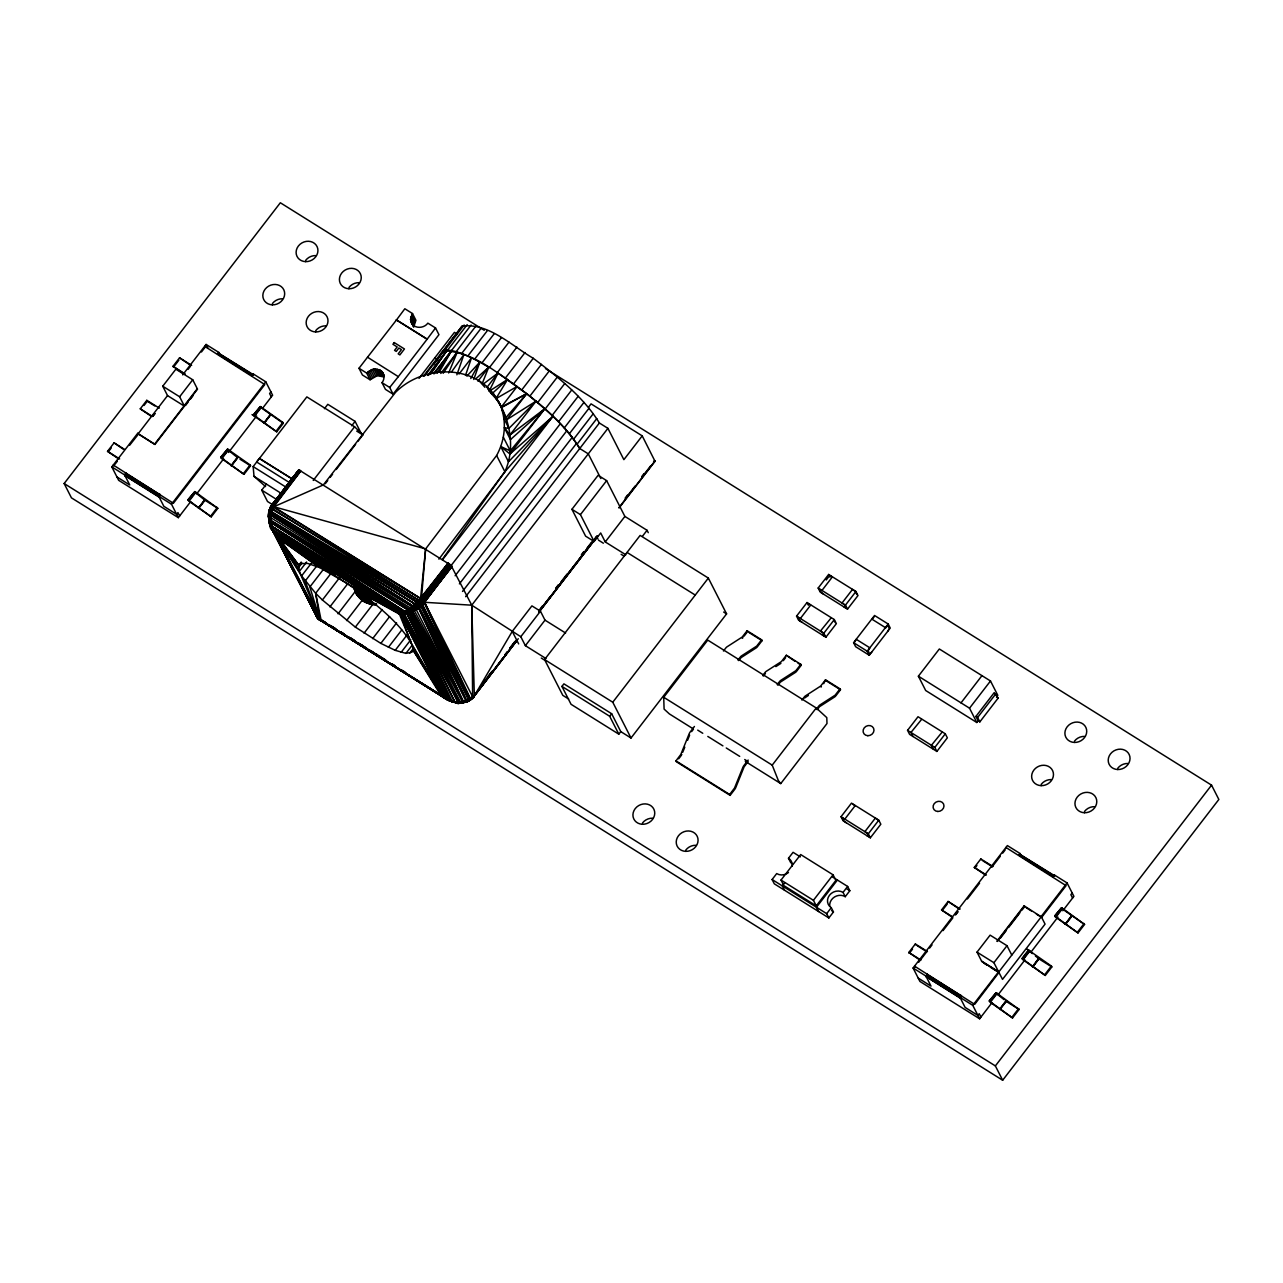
<?xml version="1.0" encoding="UTF-8"?>
<svg xmlns="http://www.w3.org/2000/svg" width="1283" height="1283" viewBox="0 0 1283 1283"><rect width="100%" height="100%" fill="white"/><g stroke="black" fill="none" stroke-linecap="round" stroke-linejoin="round"><path stroke-width="1.5" d="M270.809 526.832L269.911 524.442L273.279 531.675L301.601 575.891L315.65 593.291L321.119 620.138L317.847 618.326L273.151 531.451C268.307 523.432 266.495 512.494 272.381 504.508L298.747 470.091L272.349 504.347C267.506 510.602 267.906 519.551 270.809 526.832C267.73 519.631 267.489 510.634 272.413 504.187C264.426 514.948 270.136 529.462 278.619 538.074L360.507 592.554L399.446 614.22L412.757 646.921L413.03 650.048L440.486 694.777C449.226 703.052 466.274 706.821 474.357 695.755L471.743 605.191L450.974 565.29L299.356 470.171L272.413 504.187C267.233 511.179 267.971 521.074 271.595 528.612L318.072 618.695L445.778 698.754L319.162 619.529L316.532 616.738M354.028 587.999L354.365 586.924L357.219 594.013L363.763 601.31L371.252 604.293L376.641 604.149L368.895 603.379L359.689 597.91L354.028 587.999C356.321 597.766 365.735 604.694 375.614 604.694M354.028 587.341C355.68 594.622 361.982 603.186 370.113 602.593M354.365 588.881L356.016 592.971L361.164 599.466L363.763 599.466L366.313 596.226C385.173 610.997 355.567 600.3 355.231 590.902C358.55 595.312 364.548 602.176 371.252 604.293M588.608 407.048L591.062 403.872L642.222 435.867L655.084 461.415L653.592 461.206M316.099 612.424L317.623 618.246L321.119 620.138C317.543 619.673 315.602 615.76 316.099 612.424C313.758 616.417 324.727 625.094 318.12 617.428M463.917 701.047C465.841 706.773 479.634 690.43 471.037 699.395C461.607 706.211 448.344 702.234 440.486 694.777C449.387 703.838 465.585 706.356 474.341 696.156L469.53 700.133L467.605 699.86M268.676 516.648C268.74 518.781 267.666 513.024 270.97 515.157L415.083 604.149L420.84 598.92L448.136 562.996L420.391 598.343L412.805 606.298L270.521 517.482C265.148 517.001 271.034 506.593 272.573 504.091L269.366 510.313L268.628 517.209L272.14 529.35L269.109 517.418L270.521 508.084L299.003 470.091L273.119 504.171C265.725 514.098 269.205 528.756 277.481 537.096L298.779 565.21L299.324 571.432L319.9 619.689C321.488 623.009 313.148 611.654 316.195 614.012M442.202 559.564L504.893 471.743C516.472 445.971 509.223 415.403 493.121 393.272C469.353 363.458 421.129 366.441 395.565 392.325L323.316 484.942L273.84 506.769C267.906 516.584 270.873 529.638 278.363 537.753L400.376 614.076L411.763 612.199L420.696 606.298L452.017 566.525L423.117 603.956L419.108 600.348L271.611 511.901L271.018 510.538L273.119 504.171L299.356 470.171M518.268 638.726L474.181 696.236C466.403 705.826 451.071 703.276 442.378 696.3L411.137 642.879L400.585 614.445L409.277 613.242L419.3 606.651L450.477 564.825L419.044 603.475L409.036 611.301L400.44 614.076L319.531 567.503L280.079 539.566L276.47 535.829L271.403 527.072L269.991 517.466L271.755 506.047L420.391 598.343L423.711 601.438L470.075 699.427L421.995 605.079L451.76 566.156L425.218 599.754C418.531 607.084 409.983 615.391 399.446 614.22C408.956 613.226 418.755 610.644 424.16 601.887L451.76 566.156L424.336 602.657L470.075 699.427L422.54 604.566L424.336 602.08M270.12 508.18L299.789 470.332L272.846 506.416L270.521 517.482L271.002 524.683L272.846 529.35L405.909 612.857L413.495 610.195L421.289 602.369L450.477 564.825M331.415 572.827L315.65 593.291L319.9 619.689L277.481 537.096L278.138 537.705C270.697 531.098 264.699 511.019 273.84 506.769L300.831 470.877L273.167 506.544L271.611 511.901L417.408 601.743L271.387 512.927L416.943 602.24L423.149 597.878L449.339 563.862M516.841 640.329L472.962 697.503L463.532 702.042L419.076 607.613L466.13 701.368C457.678 705.474 447.174 700.598 440.486 694.777C441.849 698.77 476.522 709.948 446.404 699.139L318.681 619.048L316.26 616.257L316.035 613.803M317.238 616.032L316.805 614.589M269.141 514.996L269.735 510.297L272.188 510.201L273.167 506.544L300.286 470.572L272.846 506.416L270.44 512.783L270.521 517.482M316.548 616.337L272.557 530.344C265.212 528.227 272.878 489.336 268.644 517.322M413.719 327.261L410.512 319.595L412.501 313.549L404.835 308.754L396.431 320.028L427.127 339.225L398.323 376.641L367.515 357.219L358.999 368.269L362.415 374.989L370.097 379.784L377.346 375.63L383.665 376.929L380.233 370.21L373.93 368.927L366.665 373.064L370.097 379.784M412.501 313.549L415.917 320.269L413.928 326.299L410.512 319.595M272.477 508.629L419.397 600.62L423.149 597.878L448.729 563.413L419.108 600.348L420.343 598.391L273.792 506.849L271.659 510.698M269.382 522.486L268.821 519.615L272.942 529.526M440.486 694.777C449.034 703.341 466.547 707.013 474.357 695.755L512.27 631.38L531.916 605.881L540.448 611.205L545.002 620.154L565.595 633.032M268.628 517.209L268.788 514.868M418.001 608.254L414.954 605.704L415.083 604.149L418.723 600.3L417.889 602.272L421.995 605.079L468.68 700.582L474.181 696.236C467.798 704.543 455.834 704.191 447.366 699.668L318.97 619.304M471.037 699.395L464.751 702.298L458.272 702.859L446.436 698.834L403.92 614.477L450.558 700.678L407.048 613.932L408.09 612.729L404.706 614.413L399.446 614.22L408.186 610.067L270.248 522.277L269.109 517.418L270.36 508.068L268.853 513.809L268.885 512.575L271.114 506.176L272.349 504.347L268.885 512.575L272.573 504.107L271.258 505.999L298.747 470.091M125.109 475.881L126.039 473.026L124.611 474.902L129.743 484.974L116.945 476.971M125.044 475.688L159.204 497.211L160.15 494.356L158.707 496.232L163.839 506.304L176.621 514.291L177.936 512.591L179.652 515.958M926.39 977.005L927.32 974.15L925.877 976.026L931.009 986.098L918.227 978.095M926.326 976.812L960.486 998.334L961.432 995.48L959.989 997.356L965.121 1007.412L977.903 1015.414L979.218 1013.714L980.934 1017.066M419.108 600.348L420.535 598.664L425.635 548.916L496.617 455.513C504.283 441.577 506.673 424.705 501.797 409.437C500.049 399.687 490.331 395.164 486.754 386.52L491.806 393.865L493.121 393.272L501.541 407.577L526.72 393.689C546.269 409.854 566.621 426.453 579.756 448.521L588.272 453.845L600.845 478.527M411.137 642.879C398.628 622.335 379.191 607.196 360.507 592.554L400.376 614.076L402.654 613.338L274.145 531.563L403.776 612.825L412.805 606.298L270.97 515.157L415.163 604.068L271.034 514.627L270.713 510.474L273.119 504.171M269.574 515.044L270.713 508.116M449.932 564.344L422.508 600.332L412.436 606.634L270.857 522.245L269.51 517.45L272.541 506.288L299.789 470.332L272.253 506.192L269.879 512.687L271.082 522.213L408.186 610.067L272.012 526.431L269.638 522.261L268.965 514.98L269.109 517.418M268.724 514.932L269.077 512.575M268.821 514.948L269.222 512.591L271.066 512.879M366.521 602.818L362.271 599.722L363.249 593.965L356.016 590.485M268.885 519.759L272.637 529.382L272.012 526.431L405.284 611.991L272.012 526.431L405.588 611.815L416.237 607.084C412.901 609.217 397.441 615.824 409.534 613.13L414.409 610.66L423.951 601.679L451.408 565.739M455.93 702.571L451.44 701.288L454.775 701.913L410.929 612.552L457.935 702.362L467.301 701.496L474.357 695.755M271.338 510.618L272.541 506.288M318.072 618.695L270.28 525.485L317.158 617.7L317.847 618.326L275.091 534.257L319.563 619.561L317.029 615.904M498.173 400.97L501.268 407.096L526.72 393.689L505.951 417.568L503.898 418.45L506.689 419.717L526.72 393.689C501.493 376.753 475.56 351.67 443.79 350.804L433.654 364.58M372.022 601.919C364.388 602.641 357.861 597.461 355.231 590.902M376.288 604.55L372.022 604.405L363.763 601.31C375.55 608.014 362.014 592.906 357.219 594.013M272.798 508.758L273.568 507.17M465.488 375.422L471.519 357.845L459.009 374.075M271.21 506.384L298.586 470.171L271.114 506.176L269.398 510.345M456.876 374.812L463.965 354.445L451.488 371.99M473.764 379.495L479.81 362.127L466.868 376.144M472.914 697.776L467.413 701.4L462.971 702.106L416.221 609.521L414.505 608.431L411.073 610.724L405.588 611.815C412.116 609.056 419.557 603.138 421.61 596.803L425.635 548.916L273.167 506.544M405.588 611.815L413.174 605.977L270.97 515.157M482.232 383.553L488.695 367.227L475.977 378.677M408.876 611.109L408.283 610.291L406.791 611.285L413.784 607.677L423.149 597.878L422.845 600.62L424.785 599.305L450.974 565.29M682.716 752.287L684.785 747.155M687.56 740.307L689.629 735.159M448.681 372.968L457.309 352.007L440.791 373.449M457.566 702.651L462.409 702.699L468.856 700.63L462.409 702.699L457.47 702.539L462.409 702.699L467.654 700.935L465.601 701.673M483.017 384.242L497.996 373.048L489.16 391.235L507.555 379.479L495.896 398.724L517.193 386.408L501.268 407.096M271.98 506.111L269.622 512.655L269.51 517.45M273.792 506.849L272.429 509.511L420.343 598.391M272.108 526.768L404.081 612.969L409.774 611.975L413.014 609.842L424.785 599.305L424.16 601.887L418.595 608.014L462.971 702.106L460.581 702.908M423.951 601.679L419.3 606.651L416.093 603.587M368.526 601.759L371.252 600.925L362.271 599.722L362.528 596.322L364.789 595.055L364.629 597.862L362.207 598.247M470.781 378.517L479.81 362.127M439.091 372.327L451.648 350.58L433.429 373.642M357.588 593.933L362.271 599.722L360.507 595.055L361.742 592.971L362.528 596.322M423.149 600.909L416.221 609.521M462.04 326.155L441.208 353.531L462.04 326.155C488.47 322.53 511.66 345.752 533.263 358.278C557.688 376.977 583.124 396.431 599.386 423.005L607.917 428.346L623.875 459.667L642.222 435.867M437.054 373.273L451.648 350.58L434.247 373.77M411.234 322.578C414.265 329.041 424.015 328.592 427.848 323.156L435.53 327.951L438.946 334.655L393.111 394.186L385.445 389.374L382.013 382.671C385.125 378.982 384.531 372.744 380.233 370.21M477.244 691.409L472.417 697.952L471.486 697.583M443.148 373.305L457.309 352.007M423.711 601.438L420.696 606.298L466.707 701.127L419.076 607.613M430.559 374.219L447.126 350.179L427.704 375.406M430.27 373.946L447.126 350.179L428.41 375.422M421.594 602.657L412.581 611.654M406.791 611.285L409.373 609.184L411.715 611.221M438.898 559.163L504.893 471.743L552.941 416.35L509.976 453.99L500.739 446.564L508.485 461.752L552.941 416.35L442.475 559.821M299.003 470.091L271.755 506.047M485.311 680.134L482.873 683.31L492.672 670.64M487.732 676.959L491.389 672.196M509.624 648.412L514.483 642.061M555.812 588.127L558.249 584.952M581.343 554.817L583.781 551.642M545.435 368.558L1211.553 785.148L1218.85 799.469L1002.665 1080.238L71.447 497.852L64.15 483.531L280.336 202.762L484.252 330.292M118.581 458.865L107.531 451.343L114.075 442.843L124.659 449.467M151.314 416.35L140.264 408.828L146.807 400.328L159.317 408.106M184.046 373.834L172.997 366.313L179.556 357.813L191.648 365.382M109.071 450.814L111.252 447.992M144.001 405.476L147.272 401.226L146.807 400.328M173.462 367.211L178.914 360.122M162.749 386.215L179.636 396.768L184.415 406.166L167.544 395.613L162.749 386.215L175.851 369.199L192.723 379.768L197.518 389.166L154.954 444.431L139.767 434.921M190.654 501.669L178.337 517.658L118.661 480.323L111.813 466.9L137.682 433.317L154.954 444.431M182.683 374.877L206.098 344.453L218.88 352.456C220.548 353.386 214.726 355.247 218.88 352.456M138.083 433.862L167.544 395.613M114.941 464.334L117.378 461.174M129.583 445.313L138.307 434.312L137.682 433.317M188.024 369.424L190.461 366.248M201.447 351.991L205.104 347.228L204.655 346.33L264.795 384.547L173.397 503.257L113.257 465.023L113.706 465.921M154.553 413.559L152.372 416.398L140.264 408.828M154.698 413.655L152.517 416.478L154.954 413.767M179.636 396.768L192.723 379.768M154.73 443.982L197.293 388.717M185.586 405.396L188.008 402.237M190.445 399.077L192.883 395.918M262.758 408.026L272.621 395.212L265.773 381.789L252.992 373.786L251.548 375.662L253.489 374.78L218.719 353.242M178.337 517.658L171.505 504.219L265.773 381.789M270.905 391.86L269.606 393.56L271.306 396.912M194.84 491.597L187.96 499.873L194.84 491.597L217.821 508.325L211.278 516.841L188.521 500.851M227.572 449.082L220.692 457.373L227.572 449.082L250.105 464.927L250.554 465.809L244.011 474.325L221.141 458.256L227.925 449.323M260.321 406.567L253.425 414.858L260.321 406.567L282.837 422.412L283.286 423.31L276.743 431.81L251.997 414.569M188.296 500.097L195.192 491.838M253.89 415.756L260.657 406.807M188.633 500.338L195.529 492.095M221.029 457.582L221.718 458.079L228.262 449.579M253.761 415.067L254.451 415.564L261.01 407.064M211.278 516.841L189.323 500.867L195.866 492.351M244.011 474.325L222.055 458.352L228.615 449.852M276.743 431.81L254.804 415.836L261.347 407.336M196.764 493.73L223.643 458.817M228.534 452.466L256.648 415.965M204.799 499.536L198.4 508.164L205.104 499.761M231.148 465.649L237.531 457.021M263.881 423.133L270.28 414.505M231.293 465.761L237.836 457.245M264.025 423.246L270.585 414.746L264.186 423.342M198.705 508.373L205.264 499.873M231.453 465.857L237.996 457.357M210.813 515.942L217.356 507.443M243.545 473.427L250.105 464.927M276.294 430.912L282.837 422.412M292.299 478.992L259.358 458.4L256.616 461.976L289.589 482.665M265.565 486.578L254.018 476.346L253.152 466.611L306.845 396.896L354.589 426.758L362.848 434.921L358.005 441.224M272.349 504.508L267.522 501.509L261.732 490.138L266.399 484.092M324.423 408.716L327.807 404.321L355.102 421.385L360.892 432.756M396.431 320.028L367.515 357.219M351.702 425.78L355.102 421.385M313.244 480.451L354.589 426.758M393.111 394.186L389.695 387.466L398.323 376.641M427.127 339.225L435.53 327.951M325.321 483.675L327.742 480.532M330.164 477.372L332.586 474.229M336.21 469.514L355.583 444.367M419.028 378.373L454.455 332.361L457.293 334.141M423.502 376.111L441.721 352.472M424.368 376.031L443.79 350.804M442.394 351.67L444.527 350.548L464.173 325.032M444.527 350.548L447.559 350.163L467.204 324.663M447.559 350.163L451.472 350.548L471.102 325.032M451.472 350.548L456.171 351.67L475.817 326.155M272.846 529.35C267.922 522.47 277.449 539.229 280.079 539.566L298.779 565.21L301.2 562.05M456.171 351.67L461.639 353.531L481.285 328.015M302.018 563.125L298.378 567.856L277.481 537.096L280.079 539.566L272.557 530.344M306.605 561.986L299.324 571.432L277.481 537.096M461.639 353.531L467.782 356.081L487.412 330.581M301.601 575.891L311.304 563.301M467.782 356.081L474.502 359.32L494.147 333.821M317.254 565.354L305.129 581.103L319.9 619.689L275.091 534.257M474.502 359.32L481.734 363.185L501.38 337.686M323.204 569.636L309.861 586.956L319.9 619.689M477.934 381.195L488.695 367.227M508.998 342.128L489.368 367.628L481.734 363.185M407.449 612.151L400.809 614.445L442.378 696.3L413.03 650.048L411.955 652.197L405.925 653.368L395.212 650.337L380.826 643.376L355.327 627.098L322.402 599.995L339.37 577.943M516.937 347.084L497.291 372.599C527.954 393.753 559.516 416.622 579.756 448.521M487.251 387.017L497.996 373.048M505.422 378.004L525.068 352.504M329.907 606.875L348.094 583.268M513.633 383.793L533.263 358.278M338.038 613.803L356.225 590.18M521.812 389.872L541.442 364.372M346.57 620.587L362.335 600.123M529.847 396.174L549.493 370.675M355.327 627.098L373.513 603.475M535.973 401.21L508.966 428.378L504.427 427.8L510.025 434.905L535.973 401.21L506.689 419.717M537.641 402.621L557.287 377.106M364.083 633.144L382.27 609.537M509.976 453.99L544.762 408.812L510.025 434.905M545.083 409.085L564.728 383.585M372.647 638.629L389.631 616.578M552.075 415.516L571.705 390.016M380.826 643.376L396.591 622.913M558.506 421.818L578.152 396.319M449.868 567.166L560.35 423.711M388.396 647.322L401.739 630.001M564.312 427.913L583.957 402.397M395.212 650.337L407.336 634.588M455.144 575.762L566.829 430.719M401.098 652.373L410.801 639.768M569.395 433.702L589.041 408.186M405.925 653.368L411.987 645.493M459.394 583.893L572.298 437.278M573.709 439.107L593.339 413.607M409.582 653.304L413.206 648.589M462.521 591.447L576.628 443.244M577.174 444.078L596.82 418.563M465.633 596.707L599.386 423.005M607.917 428.346L471.743 605.191L472.625 697.455L466.499 701.48L457.79 702.795M625.831 554.801L605.239 541.939L600.685 532.974L594.125 541.49L585.609 536.15L571.929 509.303L598.119 475.287L606.634 480.628L624.885 516.424L647.049 530.296L648.268 532.67M594.125 541.49L580.445 514.627L606.634 480.628M625.11 498.189L627.483 495.11M641.725 476.618L644.098 473.539M504.861 654.811L507.298 651.636M509.752 648.476L515.846 640.554M539.02 610.451L542.677 605.688M556.1 588.272L558.538 585.096M560.976 581.937L567.086 574.014M581.728 554.994L584.166 551.834M586.604 548.659L591.479 542.324M625.591 498.397L635.085 486.065M642.206 476.827L650.513 466.034M479.682 688.233L502.856 658.131M505.294 654.971L507.731 651.796M510.169 648.637L516.279 640.714M539.453 610.612L550.439 596.354M556.533 588.432L576.051 563.077M578.489 559.917L596.787 536.15M538.892 611.702L596.707 536.599L597.926 538.988M618.871 507.763L654.988 460.934M539.02 612.119L597.557 536.15M619.176 507.811L655.084 461.206M545.949 658.532L525.372 645.67L520.802 636.721L540.448 611.205M525.372 645.67L545.002 620.154M605.239 541.939L624.885 516.424M568.642 699.01L562.804 695.354L544.553 659.558L640.137 535.412L708.344 578.072L726.595 613.883L631.011 738.014L620.78 731.615L611.654 713.717L563.911 683.855L561.938 686.405L571.063 704.303L618.807 734.165L620.78 731.615M642.43 536.294L647.049 530.296M631.011 738.014L612.761 702.218L708.344 578.072M618.807 734.165L609.682 716.267L611.654 713.717M693.012 728.712L669.389 713.925L664.097 709.098L663.712 697.278L707.751 640.105L816.245 707.959L826.797 717.63L826.99 723.532L780.754 783.592L745.311 761.428M723.468 651.01L725.761 648.043A3.304 1.331 -58 0 1 727.044 646.808L742.183 637.058L747.107 630.739L761.605 639.8L762.054 640.698L757.451 646.68A3.304 1.331 -58 0 1 756.168 647.915L741.141 657.586L738.703 660.601M744.108 636.111L747.556 631.637L747.107 630.739M737.966 660.087L740.259 657.104A3.304 1.331 -58 0 1 741.542 655.87L756.681 646.119L761.605 639.8M694.424 726.467L690.206 731.952A3.304 1.331 -58 0 0 689.163 733.764L680.808 754.484L675.949 760.867L676.414 761.765L730.123 795.364L734.694 789.414A3.304 1.331 -58 0 0 735.752 787.602L744.092 766.881L748.085 761.621L744.733 759.52M691.585 731.631L693.445 729.225M678.691 758.798L680.984 755.831M796.551 616.129L807.023 602.529L834.319 619.593L836.372 623.618L825.883 637.234L798.603 620.17L796.551 616.129L823.83 633.193L825.883 637.234M818.169 588.063L828.642 574.463L855.937 591.511L857.99 595.553L847.502 609.152L820.222 592.088L818.169 588.063L845.449 605.127L847.502 609.152M826.236 579.964L828.561 576.949M762.695 675.548L764.973 672.565A3.304 1.331 -58 0 1 766.256 671.33L781.395 661.579L786.319 655.26L800.817 664.337L801.266 665.219L796.663 671.201A3.304 1.331 -58 0 1 795.396 672.436L780.353 682.123L777.931 685.138M763.433 676.061L765.438 673.463M783.32 660.649L785.629 657.65M777.177 684.609L779.471 681.642A3.304 1.331 -58 0 1 780.754 680.391L795.893 670.64L800.817 664.337M823.83 633.193L834.319 619.593M845.449 605.127L855.937 591.511M748.133 760.065L743.915 765.534A3.304 1.331 -58 0 0 742.873 767.362L734.518 788.067L729.658 794.466L730.123 795.364M801.907 700.069L804.2 697.102A3.304 1.331 -58 0 1 805.483 695.867L820.623 686.1L825.546 679.798L840.044 688.859L840.493 689.757L835.891 695.739A3.304 1.331 -58 0 1 834.608 696.974L819.58 706.644L817.143 709.659M853.596 642.687L874.541 615.487L888.189 624.003L890.242 628.045L869.281 655.244L855.649 646.712L853.596 642.687L867.228 651.219L869.281 655.244M854.478 642.286L856.21 639.287L869.858 647.819L868.11 650.818L869.714 653.945L871.911 651.844M874.124 616.77L872.151 619.32L885.799 627.852L887.756 625.302L889.36 628.445L887.611 631.444M823.702 683.679L825.546 679.798M780.754 783.592L778.348 780.545L772.206 765.133L816.245 707.959M816.405 709.13L818.698 706.163A3.304 1.331 -58 0 1 819.981 704.928L835.121 695.178L840.044 688.859M867.228 651.219L888.189 624.003M978.143 720.805L976.828 722.505L925.685 690.511L918.387 676.189L939.332 648.99L990.492 680.984L997.789 695.306L996.474 697.006L998.174 698.064L979.843 721.88L978.143 720.805L975.914 716.427L994.245 692.612L998.174 698.064M832.523 876.995L847.63 886.441L843.043 892.391A9.895 8.789 -27 0 0 829.476 895.245A9.895 8.789 -27 0 0 831.272 907.69L833.453 911.988L828.866 917.954L774.307 883.827L772.109 879.529L776.696 873.579A9.895 8.789 -27 0 0 788.484 872.536M792.188 866.25A9.895 8.789 -27 0 0 788.484 858.263L793.07 852.313L800.367 856.884M781.026 880.058L800.672 854.542L833.068 874.814L835.891 880.363L816.245 905.862L783.849 885.607L781.026 880.058L813.422 900.313L816.245 905.862M784.667 882.896L782.341 885.928L784.538 890.226M841.023 816.726L851.495 803.126L878.775 820.19L880.828 824.215L870.355 837.815L843.075 820.751L841.023 816.726L868.302 833.79L870.355 837.815M907.546 730.348L918.019 716.732L945.298 733.796L947.351 737.837L936.879 751.437L909.599 734.373L907.546 730.348L934.826 747.412L936.879 751.437M961.015 702.859L981.96 675.644M813.422 900.313L833.068 874.814M868.302 833.79L878.775 820.19M934.826 747.412L945.298 733.796M837.398 880.042L816.453 907.257L818.634 911.555M976.828 722.505L969.531 708.184L990.492 680.984M828.866 917.954L826.685 913.656L831.272 907.69M979.843 721.88L977.614 717.486L995.945 693.686M829.748 906.359A9.895 8.789 -27 0 1 834.511 896.977A9.895 8.789 -27 0 1 845.24 896.689L849.827 890.739L847.63 886.441M919.847 959.989L908.813 952.467L915.356 943.967L927.465 951.537M952.595 917.473L941.546 909.952L948.089 901.452L960.197 909.022M985.328 874.958L974.278 867.436L980.821 858.936L992.93 866.506M909.262 953.365L912.534 949.115M943.085 909.422L947.447 903.761M974.727 868.334L976.924 865.496M991.919 1002.793L979.619 1018.782L919.927 981.447L913.095 968.024L1007.38 845.577L1020.161 853.58C1021.829 854.51 1016.008 856.37 1020.161 853.58M918.644 962.298L927.176 951.216M929.614 948.057L932.051 944.897M943.021 930.64L952.772 917.986M955.21 914.827L957.647 911.652M967.398 898.998L979.57 883.169M991.759 867.34L1000.291 856.258M1002.729 853.099L1005.166 849.939M955.835 914.683L958.016 911.844M997.035 941.032L1024.139 905.83L1041.251 916.832L998.687 972.097L981.816 961.544L977.021 952.146L990.123 935.147L1006.995 945.699L1011.79 955.097M997.26 941.481L1024.363 906.279M1000.275 938.306L1006.353 930.416M1008.791 927.256L1019.728 913.047M1022.166 909.888L1024.604 906.728L1024.139 905.83M1062.805 910.738L1073.903 896.336L1067.055 882.912L1054.273 874.91L1052.83 876.786L1053.872 875.808L1019.76 854.478M1067.055 882.912L1041.187 916.495L1045.068 924.097L1002.52 979.378L993.908 962.699L1006.995 945.699M979.619 1018.782L972.771 1005.343L998.639 971.76L981.591 961.095M1028.517 949.981L1021.974 958.481L1045.292 975.449L1051.835 966.933L1051.37 966.051L1026.641 948.811M1072.187 892.984L1070.872 894.684L1072.588 898.036M996.121 992.721L989.225 1000.997L996.121 992.721L1019.103 1009.448L1012.544 1017.948L989.802 1001.975M1022.31 958.706L1028.854 950.206M1061.586 907.69L1054.706 915.982L1061.586 907.69L1084.568 924.418L1078.025 932.933L1055.155 916.864M989.578 1001.221L996.458 992.962M1022.647 958.946L1029.207 950.446M1055.043 916.19L1061.939 907.931M989.915 1001.462L996.811 993.218M1023 959.203L1029.543 950.703M1055.396 916.431L1062.276 908.188M1012.544 1017.948L990.604 1001.975L997.148 993.475M1023.337 959.476L1029.88 950.96M1078.025 932.933L1056.069 916.96L1062.629 908.444M998.03 994.854L1024.925 959.941M1031.035 952.002L1057.914 917.088M1006.08 1000.66L999.682 1009.288L1006.385 1000.884M1032.414 966.773L1038.813 958.144M1065.163 924.257L1071.546 915.629M1032.574 966.885L1039.118 958.369M1065.307 924.369L1071.85 915.854M999.986 1009.496L1006.53 1000.981M1032.719 966.981L1039.278 958.481M1065.467 924.466L1072.011 915.966M1012.095 1017.066L1018.638 1008.55M1044.827 974.551L1051.37 966.051M1077.56 932.035L1084.119 923.535M1002.665 1080.238L995.367 1065.916L1211.553 785.148M421.161 599.177L448.729 563.413M516.375 640.73L472.737 697.92M539.646 610.756L597.092 536.214M472.946 697.647L517.065 640.377M538.924 612.071L596.387 537.545M473.571 696.156L470.316 699.283L473.154 695.995M500.739 446.564L510.313 450.894L544.762 408.812L510.458 439.62L504.427 427.8M411.506 611.077L414.505 608.431L412.95 606.554L414.361 604.838L414.954 605.704M804.649 698L808.418 695.434M272.846 528.997L269.302 521.973L273.006 529.029M372.808 603.988L368.895 603.379M416.51 607.324L417.953 605.624L412.116 608.96L271.082 522.213C267.185 522.277 272.012 526.896 269.061 519.807M421.498 599.45L410.48 610.099M409.277 613.242L411.073 610.724L407.753 612.456L415.965 606.827L422.508 600.332M423.438 601.182L415.275 609.024M417.039 607.725L421.289 602.369L409.822 609.152L411.731 608.447M401.755 614.124L404.45 613.418C397.778 614.557 406.599 614.958 408.09 612.729M421.225 605.303L422.829 603.732M421.417 605.416L423.005 603.876M298.779 565.21L300.511 563.574L307.776 563.445L319.531 567.503L278.619 538.074L273.68 531.643L269.638 522.261M453.589 702.042L458.865 702.507L412.757 611.686L462.971 702.106L414.409 610.66L412.116 608.96M412.95 606.554L422.171 600.043M491.806 393.865L507.555 379.479M467.509 701.272L468.52 700.358M411.282 610.9L412.789 609.65L410.865 610.532M469.578 699.957L472.93 697.343L424.481 602.24M413.495 610.195L407.032 613.723L409.534 613.13L454.775 701.913M270.44 512.783L271.611 511.901M405.909 612.857L399.446 614.22M423.743 598.343L416.334 603.876L416.943 602.24L271.034 514.627L270.088 515.092M470.316 699.283L472.224 697.904M420.968 602.08L411.378 607.917M470.091 699.171L472 697.824M363.249 599.819L361.164 599.466M469.033 700.63L470.893 699.427M775.878 666.599L780.898 663.375M316.26 616.257L316.292 615.231L316.853 616.642M367.756 597.445L363.763 599.466L369.087 598.648M414.762 608.655L419.653 604.036L408.411 610.5M454.006 701.913L454.904 701.961L410.929 612.552L458.945 702.362L411.763 612.199L413.96 610.467M404.883 613.803L400.809 614.445L445.329 698.257M466.691 701.544L468.68 700.582L464.254 702.074L467.172 701.56M273.279 531.675L278.363 537.753M457.935 702.362L465.184 702.202M467.654 700.935L461.19 702.475M364.629 600.284L366.521 599.53M389.487 662.942L450.301 700.903L459.907 702.763M409.101 613.29L451.808 701.159L406.727 613.547M407.048 613.932L408.94 613.226M465.921 701.047L463.917 701.785L466.13 701.224M464.895 702.298L466.852 701.593M456.026 702.106L448.537 700.229M367.323 600.332L370.258 599.819M376.496 603.668L367.323 603.17M452.931 701.769L449.948 699.62M458.753 702.619L463.099 702.587M272.637 529.382L299.597 582.161M462.842 702.715L458.512 702.779M269.671 519.872L412.436 606.634M372.808 603.475L364.629 601.743L356.786 593.965L357.588 595.633M417.552 608.046L418.595 608.014L463.532 702.042M408.764 613.146L451.792 701.159M269.767 522.277L269.318 519.856M276.519 535.829L274.722 532.702L402.654 613.338L276.487 535.444L402.317 613.499L278.363 537.753L400.745 614.028M364.613 601.759L366.297 601.919L364.789 600.925M442.042 696.172L448.97 700.358M448.777 700.342L444.399 697.872L446.436 698.834L402.589 614.573M372.551 602.769L365.43 601.31M320.333 620.058L317.783 617.989M442.362 696.396L448.729 700.326M402.91 613.691L278.363 537.753M321.119 620.138L318.713 619.288M374.62 604.55L371.829 603.491M320.525 619.978L319.066 619.432L449.483 700.566L318.537 618.663L357.684 642.831M446.404 699.139L444.447 697.904M367.74 602.769L369.087 603.475M351.718 586.267L400.376 614.076L278.619 538.074L280.079 539.566M185.249 373.978L172.997 366.313M410.127 609.633L271.082 522.229M270.825 520.417L412.805 606.298M320.06 619.192L325.192 622.335L320.044 619.192M330.308 625.479L335.44 628.622M340.556 631.765L343.972 633.85M350.804 638.052L354.22 640.137M367.9 649.134L358.887 643.328L362.223 645.301M369.007 649.583L376.416 654.394M381.516 657.538L386.632 660.697M395.132 665.941L391.732 663.84L395.084 665.797M401.948 670.143L405.348 672.244M449.948 699.636L453.332 701.721M274.145 531.563L404.562 612.392M330.164 625.446L335.216 628.59M340.284 631.717L343.652 633.818M348.719 636.945L352.087 639.03M375.711 653.656L380.778 656.8M320.108 619.352L326.924 623.57M330.34 625.687L337.156 629.905M340.556 632.022L345.672 635.181M350.788 638.357L355.888 641.516M361.004 644.675L366.12 647.851M371.236 651.01L374.636 653.127M381.452 657.345L384.868 659.462M318.681 619.048L449.483 700.566M829.732 575.442L832.282 577.029L821.81 590.645L819.26 589.041L820.847 592.169L823.638 594.221M396.319 319.804L427.014 339.001M434.809 357.877L437.647 359.641M808.114 603.507L810.664 605.111L800.191 618.711L797.641 617.123L799.229 620.25L802.019 622.303M918.387 676.189L969.531 708.184M975.914 716.427L977.614 717.486M358.999 368.269L366.665 373.064M382.013 382.671L389.695 387.466M571.929 509.303L580.445 514.627M723.676 612.055L726.595 613.883M627.05 552.428L695.258 595.071M749.176 632.647L762.054 640.698M794.835 661.194L786.319 655.26M798.058 663.215L801.266 665.219M825.995 680.696L840.493 689.757M598.536 540.175L603.379 543.206M621.148 554.32L624.388 556.341M356.706 431.088L362.848 434.921M1020.001 854.366L1054.77 875.888L1054.273 874.91M218.495 353.354L252.591 374.684M218.238 353.531L252.334 374.861M1019.504 854.654L1053.616 875.984M217.966 353.755L252.077 375.085M1019.247 854.879L1053.343 876.193M217.709 354.028L251.805 375.342M1018.975 855.136L1053.086 876.465M190.59 365.334L179.556 357.813M283.286 423.31L260.882 407.577M982.794 860.781L990.364 865.512M1084.568 924.418L1063.655 909.888M974.278 867.436L986.386 875.006M1026.288 907.787L1031.356 910.946M1036.407 914.121L1041.652 917.393L1066.077 885.671L1005.936 847.454L1006.385 848.352M852.57 804.104L855.136 805.708L844.663 819.308L842.097 817.704L843.701 820.847L846.475 822.884M878.149 820.11L875.375 818.057L864.886 831.657L867.677 833.709L869.281 836.837L866.939 835.682M663.712 697.278L772.206 765.133M697.727 730.123L702.763 733.283M707.799 736.426L722.906 745.872M726.258 747.973L739.698 756.377M259.407 458.496L292.332 479.088M253.152 466.611L286.077 487.203M147.272 401.226L154.826 405.957M239.969 459.186L250.554 465.809M959.139 908.973L948.089 901.452M1039.727 959.363L1051.835 966.933M470.701 699.043L424.625 602.304L471.743 605.191L520.802 636.721M254.018 476.346L280.833 493.121M544.553 659.558L612.761 702.218M541.282 658.051L544.505 660.071M941.546 909.952L952.13 916.575M1045.292 975.449L1022.423 959.379M261.732 490.138L277.786 500.178M561.938 686.405L609.682 716.267M675.949 760.867L729.658 794.466M977.021 952.146L993.908 962.699M983.724 963.052L987.108 965.153M990.476 967.27L997.228 971.488M998.928 972.546L974.679 1004.364L914.538 966.147L914.987 967.045M846.892 888.911L849.827 890.739M123.617 449.419L114.075 442.843M217.821 508.325L204.799 500.129M917.329 945.796L926.406 951.473M1019.103 1009.448L1006.53 1001.59M107.531 451.343L119.64 458.913M908.813 952.467L920.905 960.037M125.798 473.363L159.91 494.693M927.08 974.487L961.192 995.816M125.59 473.732L159.685 495.062M926.855 974.855L960.967 996.185M125.397 474.101L159.493 495.43M926.663 975.224L960.775 996.538M125.237 474.453L159.349 495.783M926.518 975.577L960.614 996.907M125.125 474.806L159.22 496.136M772.109 879.529L826.685 913.656M926.39 975.93L960.502 997.26M111.813 466.9L124.611 474.902M125.044 475.143L171.505 504.219M913.095 968.024L925.877 976.026M926.326 976.267L972.771 1005.343M125.028 475.432L159.124 496.762M926.294 976.555L960.406 997.885M318.537 618.663L386.103 660.841M64.15 483.531L995.367 1065.916M1028.966 950.879L1032.398 953.606M227.7 449.756L237.082 457.261M996.233 993.395L1004.14 999.714M194.952 492.271L204.35 499.777M334.638 575.345L278.619 538.074L326.748 570.983M1039.278 959.075L1035.381 955.995M363.586 601.086L357.781 595.055M317.526 618.149L316.693 616.498L319.275 619.625M360.282 597.445L361.726 598.648M315.65 593.291L322.402 599.995M278.138 537.705L274.787 533.728M479.233 380.891L484.91 387.29M355.038 589.988L356.033 591.271M273.616 531.627L276.583 535.845L271.403 527.072M361.164 597.605L357.781 590.902M355.487 592.105L357.043 594.574M412.757 646.921L442.378 696.3L400.585 614.445M400.825 614.461L446.436 698.834M404.706 614.413L450.558 700.678M412.757 611.686L460.741 702.378M276.727 536.069L280.448 543.11M403.92 614.477L448.505 699.909M278.379 539.518L282.918 548.29M942.123 732.112L931.41 745.279L933.463 749.304M921.659 719.314L910.946 732.481L912.999 736.506M856.9 594.558L855.312 591.431L852.521 589.378L842.049 602.994L844.823 605.031L846.427 608.174L844.102 607.019M980.821 858.936L981.287 859.835M828.642 574.463L830.021 577.142M833.693 619.513L835.281 622.64M831.127 617.909L820.43 631.06L823.205 633.112L824.809 636.24L822.483 635.101M807.023 602.529L808.402 605.223M915.356 943.967L915.805 944.849M843.043 892.391L845.24 896.689M788.484 858.263L790.665 862.561A9.895 8.789 -27 0 1 792.461 864.068M501.797 409.437L505.951 417.568M503.898 418.45L508.966 428.378M503.369 437.246L510.313 450.894M496.617 455.513L504.893 471.743M411.602 314.96L415.018 321.664M410.945 316.452L414.377 323.172M410.592 318.024L414.008 324.727M410.736 321.135L413.302 326.171M382.51 372.327L384.21 375.678M381.484 371.172L384.05 376.208M378.822 369.504L382.238 376.208M512.27 631.38L518.669 643.922M377.266 369.039L380.682 375.759M375.614 368.846L379.03 375.55M373.93 368.927L377.346 375.63M372.262 369.279L375.678 375.983M370.643 369.889L374.075 376.609M369.151 370.739L372.567 377.459M367.82 371.813L371.236 378.533M252.992 373.786L253.489 374.78M206.098 344.453L207.798 347.821M277.288 537.769L290.616 564.087M295.058 572.843L302.179 586.876M309.283 600.909L314.608 611.446M274.722 533.054L315.634 614.012L301.377 585.706M421.995 605.079L466.707 701.127M271.916 527.024L270.072 522.293M273.183 529.654L270.104 519.872M361.678 597.91L358.967 591.415L359.962 597.076L356.786 590.581M316.003 614.846L315.81 611.927L316.276 616L315.666 614.236M360.298 592.105L360.507 595.055M305.659 260.353A11.162 9.927 -27 0 1 315.746 255.59M348.976 287.44A11.162 9.927 -27 0 1 359.064 282.677M1117.766 768.244A11.162 9.927 -27 0 1 1127.853 763.481M1074.448 741.157A11.162 9.927 -27 0 1 1084.536 736.394M642.478 822.98A11.162 9.927 -27 0 1 652.566 818.201M685.78 850.068A11.162 9.927 -27 0 1 695.883 845.289M272.397 303.542A11.162 9.927 -27 0 1 282.485 298.779M315.714 330.645A11.162 9.927 -27 0 1 325.802 325.866M1084.504 811.449A11.162 9.927 -27 0 1 1094.591 806.67M1041.187 784.362A11.162 9.927 -27 0 1 1051.274 779.583M681.818 754.468A3.304 1.331 -58 0 1 681.578 754.933M742.953 637.603A3.304 1.331 -58 0 1 742.312 638.325M821.393 686.662A3.304 1.331 -58 0 1 821.088 687.046M833.453 911.988A9.895 8.789 -27 0 1 831.673 910.497M394.218 342.577L392.919 344.277L397.185 346.955L394.555 350.355L396.271 351.414L398.885 348.014L401.435 349.618L398.179 353.851L399.879 354.926L404.45 348.976L394.218 342.577M937.809 811.481A5.581 4.972 -27 0 0 943.566 803.992A5.581 4.972 -27 0 0 934.2 803.671A5.581 4.972 -27 0 0 937.809 811.481M867.821 735.704A5.581 4.972 -27 0 0 873.579 728.231A5.581 4.972 -27 0 0 864.197 727.894A5.581 4.972 -27 0 0 867.821 735.704M305.595 261.636A11.162 9.927 -27 0 0 317.109 246.673A11.162 9.927 -27 0 0 298.362 246.031A11.162 9.927 -27 0 0 305.595 261.636M348.896 288.723A11.162 9.927 -27 0 0 360.427 273.76A11.162 9.927 -27 0 0 341.663 273.119A11.162 9.927 -27 0 0 348.896 288.723M1117.701 769.527A11.162 9.927 -27 0 0 1129.216 754.58A11.162 9.927 -27 0 0 1110.469 753.923A11.162 9.927 -27 0 0 1117.701 769.527M1074.384 742.44A11.162 9.927 -27 0 0 1085.899 727.477A11.162 9.927 -27 0 0 1067.151 726.836A11.162 9.927 -27 0 0 1074.384 742.44M642.414 824.263A11.162 9.927 -27 0 0 653.929 809.3A11.162 9.927 -27 0 0 635.181 808.659A11.162 9.927 -27 0 0 642.414 824.263M685.715 851.351A11.162 9.927 -27 0 0 697.246 836.388A11.162 9.927 -27 0 0 678.482 835.746A11.162 9.927 -27 0 0 685.715 851.351M272.333 304.841A11.162 9.927 -27 0 0 283.848 289.878A11.162 9.927 -27 0 0 265.1 289.22A11.162 9.927 -27 0 0 272.333 304.841M315.65 331.928A11.162 9.927 -27 0 0 327.165 316.965A11.162 9.927 -27 0 0 308.417 316.308A11.162 9.927 -27 0 0 315.65 331.928M1084.44 812.732A11.162 9.927 -27 0 0 1095.955 797.769A11.162 9.927 -27 0 0 1077.207 797.128A11.162 9.927 -27 0 0 1084.44 812.732M1041.122 785.645A11.162 9.927 -27 0 0 1052.653 770.682A11.162 9.927 -27 0 0 1033.89 770.041A11.162 9.927 -27 0 0 1041.122 785.645"/></g></svg>
